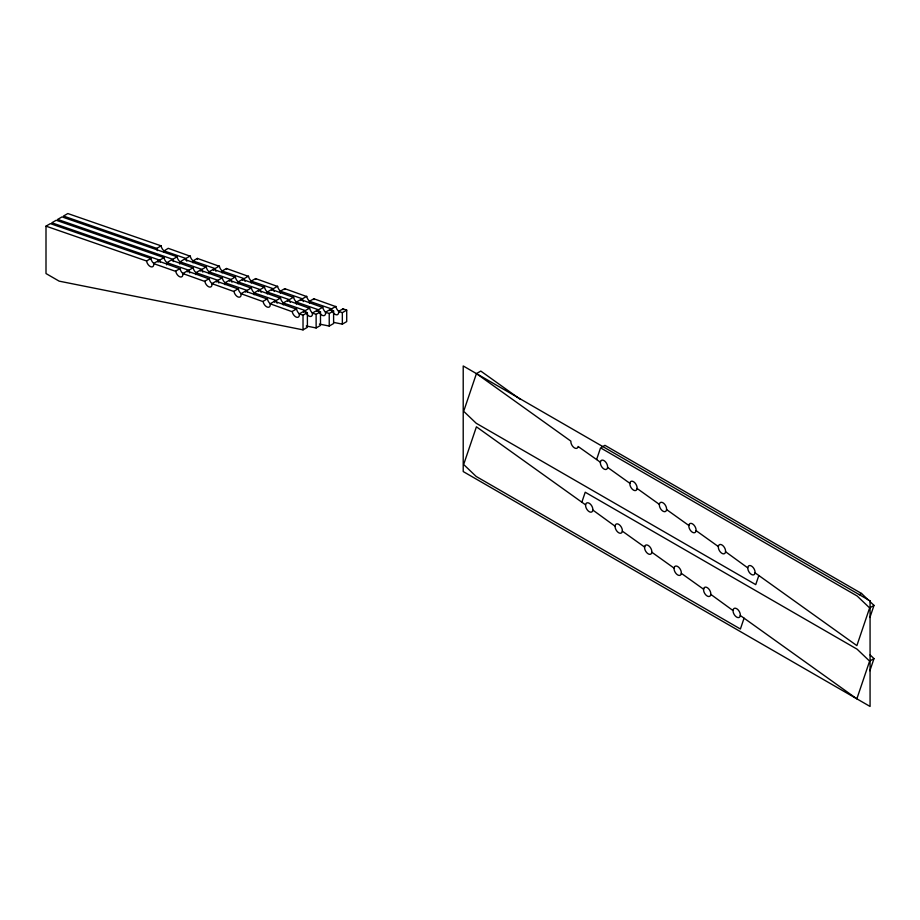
<?xml version="1.0" encoding="UTF-8"?>
<svg xmlns="http://www.w3.org/2000/svg" width="920" height="920" viewBox="0 0 920 920"><rect width="100%" height="100%" fill="white"/><g stroke="black" fill="none" stroke-linecap="round" stroke-linejoin="round"><path stroke-width="1.38" d="M585.626 504.896L585.603 505.816A5.152 2.967 60 0 0 589.122 511.612A5.152 2.967 60 0 0 592.825 510.22L592.848 509.795A5.152 2.967 60 0 0 589.904 503.723A5.152 2.967 60 0 0 585.764 504.171L585.626 504.896L476.422 426.811L463.657 464.508L476.169 476.456L740.404 629.004L744.061 618.182M733.079 610.328L733.079 610.155A5.152 2.967 60 0 1 736.793 608.764A5.152 2.967 60 0 1 740.312 614.571L740.151 616.216A5.152 2.967 60 0 1 736.023 616.653A5.152 2.967 60 0 1 733.056 610.581L710.78 594.377M747.833 567.663L747.845 567.49A5.152 2.967 60 0 1 751.559 566.099A5.152 2.967 60 0 1 755.067 571.906L754.906 573.551A5.152 2.967 60 0 1 750.777 573.988A5.152 2.967 60 0 1 747.81 567.916L725.535 551.712M600.519 461.495L600.357 462.484A5.152 2.967 60 0 0 603.324 468.556A5.152 2.967 60 0 0 607.453 468.107L607.614 467.118A5.152 2.967 60 0 0 604.658 461.058A5.152 2.967 60 0 0 600.53 461.506M615.112 525.987L615.25 525.251A5.152 2.967 60 0 1 619.39 524.814A5.152 2.967 60 0 1 622.357 530.886L622.184 531.863A5.152 2.967 60 0 1 618.056 532.3A5.152 2.967 60 0 1 615.089 526.228L592.802 510.036M666.551 509.542L666.597 509.3A5.152 2.967 60 0 0 663.642 503.24A5.152 2.967 60 0 0 659.513 503.677L659.341 504.654A5.152 2.967 60 0 0 662.308 510.726A5.152 2.967 60 0 0 666.436 510.289L666.563 509.553L688.873 525.504M688.988 524.756L688.827 525.745A5.152 2.967 60 0 0 691.794 531.817A5.152 2.967 60 0 0 695.922 531.369L696.083 530.38A5.152 2.967 60 0 0 693.139 524.319A5.152 2.967 60 0 0 689.011 524.768M703.719 588.512L703.558 589.49A5.152 2.967 60 0 0 706.525 595.562A5.152 2.967 60 0 0 710.654 595.125L710.815 594.136A5.152 2.967 60 0 0 707.871 588.075A5.152 2.967 60 0 0 703.742 588.512M520.455 399.429L480.803 371.082L476.433 373.6L463.68 411.297L476.192 423.246L755.734 584.637L758.827 575.517M581.842 502.193L585.223 492.223L857.106 649.186L869.619 661.135L856.853 698.832L740.278 615.469M596.608 459.528L600.553 447.856L857.118 595.976L869.63 607.924L856.876 645.621L755.032 572.803M869.894 617.515L874 605.406L870.147 601.726M869.883 670.737L873.988 658.616L870.136 654.936M46 226.147L146.567 260.981L146.797 262.005A5.152 2.967 60 0 0 151.156 266.846A5.152 2.967 60 0 0 153.72 263.637L175.731 271.365A5.152 2.967 60 0 0 179.722 276.748A5.152 2.967 60 0 0 182.884 274.401L182.792 273.539L204.849 281.451A5.152 2.967 60 0 0 208.84 286.833A5.152 2.967 60 0 0 212.002 284.498L211.91 283.624L233.979 291.536A5.152 2.967 60 0 0 237.969 296.93A5.152 2.967 60 0 0 241.132 294.584L241.04 293.71L263.097 301.634A5.152 2.967 60 0 0 267.087 307.016A5.152 2.967 60 0 0 270.261 304.669L270.158 303.796L292.226 311.719A5.152 2.967 60 0 0 296.217 317.101A5.152 2.967 60 0 0 299.379 314.766L299.287 313.892L303.657 311.362L307.395 312.662L307.395 327.336L303.025 329.866L59.167 281.152L46 273.55L46 226.147L50.37 223.629L150.938 258.462L151.156 259.474A5.152 2.967 60 0 0 154.1 263.649M161.126 245.847L67.838 213.543L63.48 216.062L156.756 248.377L161.126 245.847L161.356 246.87A5.152 2.967 60 0 0 164.3 251.045M146.567 260.981L150.938 258.462M163.933 252.137A5.152 2.967 60 0 0 163.909 251.022L168.233 248.319L190.29 256.231A5.152 2.967 60 0 0 193.809 261.372M153.674 263.442L158.044 260.923L180.09 268.835A5.152 2.967 60 0 0 183.609 273.987M164.036 257.623L56.189 220.259L51.83 222.789L159.666 260.142L164.036 257.623L164.266 258.635A5.152 2.967 60 0 0 167.21 262.809M166.623 264.845A5.152 2.967 60 0 0 166.819 262.798L171.143 260.084L193.2 267.996A5.152 2.967 60 0 0 196.719 273.148M177.146 256.783L62.019 216.901L57.649 219.42L172.776 259.302L177.146 256.783L177.376 257.795A5.152 2.967 60 0 0 180.32 261.97M179.733 264.005A5.152 2.967 60 0 0 179.929 261.958L184.253 259.244L206.31 267.156A5.152 2.967 60 0 0 208.886 271.618M163.863 250.838L185.886 258.462L190.256 255.944M192.958 262.809A5.152 2.967 60 0 0 193.073 261.798L192.981 260.923L197.351 258.405L219.408 266.317A5.152 2.967 60 0 0 222.927 271.469M175.697 271.078L180.067 268.559M182.792 273.539L187.162 271.009L209.219 278.933A5.152 2.967 60 0 0 212.738 284.073M166.773 262.602L188.807 270.238L193.165 267.708M195.868 274.585A5.152 2.967 60 0 0 195.994 273.562L195.891 272.688L200.261 270.169L222.329 278.093A5.152 2.967 60 0 0 225.837 283.233M179.883 261.763L201.905 269.399L206.275 266.869M208.966 273.746A5.152 2.967 60 0 0 209.093 272.722L209.001 271.848L213.371 269.33L235.428 277.253A5.152 2.967 60 0 0 238.947 282.394M192.981 260.923L215.015 268.559L219.386 266.029M204.815 281.163L209.185 278.645M222.077 272.906A5.152 2.967 60 0 0 222.203 271.883L222.111 271.009L226.481 268.49L248.538 276.402A5.152 2.967 60 0 0 252.057 281.555M211.91 283.624L216.28 281.106L238.349 289.018A5.152 2.967 60 0 0 241.856 294.158M195.891 272.688L217.925 280.324L222.295 277.805M224.986 284.671A5.152 2.967 60 0 0 225.112 283.659L225.02 282.785L229.39 280.255L251.447 288.178A5.152 2.967 60 0 0 254.966 293.319M209.001 271.848L231.035 279.484L235.405 276.966M238.096 283.832A5.152 2.967 60 0 0 238.222 282.82L238.13 281.945L242.5 279.415L264.558 287.339A5.152 2.967 60 0 0 268.077 292.479M222.111 271.009L244.133 278.645L248.503 276.115M251.206 282.992A5.152 2.967 60 0 0 251.321 281.968L251.229 281.106L255.599 278.576L277.667 286.499A5.152 2.967 60 0 0 281.175 291.64M233.944 291.249L238.314 288.73M241.04 293.71L245.41 291.191L267.467 299.103A5.152 2.967 60 0 0 270.986 304.255M225.02 282.785L247.054 290.409L251.424 287.891M254.115 294.756A5.152 2.967 60 0 0 254.242 293.744L254.15 292.87L258.508 290.352L280.577 298.264A5.152 2.967 60 0 0 284.096 303.416M238.13 281.945L260.153 289.57L264.523 287.051M267.226 293.917A5.152 2.967 60 0 0 267.34 292.905L267.248 292.031L271.618 289.512L293.675 297.424A5.152 2.967 60 0 0 296.251 301.886M251.229 281.106L273.263 288.73L277.633 286.212M280.324 293.077A5.152 2.967 60 0 0 280.45 292.065L280.358 291.191L284.728 288.661L306.785 296.585A5.152 2.967 60 0 0 309.361 301.047M263.074 301.346L267.433 298.816M270.158 303.796L274.528 301.277L296.596 309.2A5.152 2.967 60 0 0 300.104 314.341M254.15 292.87L276.172 300.506L280.542 297.976M283.233 304.853A5.152 2.967 60 0 0 283.36 303.83L283.268 302.956L287.638 300.438L309.695 308.349A5.152 2.967 60 0 0 313.214 313.501M267.248 292.031L289.282 299.655L293.652 297.137M296.343 304.002A5.152 2.967 60 0 0 296.47 302.99L296.378 302.116L300.748 299.598L322.805 307.51A5.152 2.967 60 0 0 326.324 312.662M280.358 291.191L302.381 298.816L306.751 296.297M309.453 303.163A5.152 2.967 60 0 0 309.58 302.151L309.476 301.277L313.846 298.759L335.915 306.671A5.152 2.967 60 0 0 339.422 311.822M292.192 311.431L296.562 308.913M283.268 302.956L305.302 310.592L309.672 308.073M299.287 313.892L303.025 315.18L307.395 312.662M307.027 314.41A5.152 2.967 60 0 0 312.49 313.916L312.397 313.053L316.767 310.523L320.493 311.822L320.493 325.427L316.123 327.957L306.303 325.99M296.378 302.116L318.4 309.752L322.77 307.222M312.397 313.053L316.123 314.341L320.493 311.822M318.4 309.752L318.435 310.04A5.152 2.967 60 0 0 322.425 315.422A5.152 2.967 60 0 0 325.588 313.076L325.496 312.202L329.866 309.683L333.603 310.983L333.603 323.518L329.233 326.048L319.401 324.082M309.476 301.277L331.51 308.913L335.88 306.383M325.496 312.202L329.233 313.501L333.603 310.983M333.235 312.731A5.152 2.967 60 0 0 338.698 312.236L338.606 311.362L342.976 308.844L346.714 310.143L346.714 321.609L342.343 324.139L333.902 322.448M338.606 311.362L342.343 312.662L346.714 310.143M601.645 447.223L604.923 445.326L861.488 593.457L868.227 599.897M859.303 594.722L861.488 593.457M869.63 607.924L874 605.406M869.619 661.135L873.988 658.616M476.433 373.6L570.894 441.151L570.871 442.06A5.152 2.967 60 0 0 574.39 447.856A5.152 2.967 60 0 0 578.093 446.464L600.392 462.242M607.568 467.36L629.889 483.322M637.065 488.451L659.387 504.413M696.049 530.621L718.37 546.583M622.299 531.116L644.621 547.078M651.797 552.207L674.119 568.169M681.283 573.298L703.605 589.248M172.776 259.302L173.006 260.325A5.152 2.967 60 0 0 173.5 261.544M159.666 260.142L159.896 261.165A5.152 2.967 60 0 0 160.39 262.384M156.756 248.377L156.986 249.389A5.152 2.967 60 0 0 157.481 250.608M158.044 260.923L158.079 261.119A5.152 2.967 60 0 1 158.113 262.223M342.976 308.844L343.068 309.718M331.51 308.913L331.545 309.2A5.152 2.967 60 0 0 332.488 311.627M329.866 309.683L329.958 310.558M316.767 310.523L316.859 311.397M313.846 298.759L313.938 299.632M305.302 310.592L305.325 310.879A5.152 2.967 60 0 0 306.268 313.306M302.381 298.816L302.416 299.103A5.152 2.967 60 0 0 303.358 301.53M303.657 311.362L303.749 312.236M300.748 299.598L300.84 300.472M289.282 299.655L289.317 299.943A5.152 2.967 60 0 0 290.248 302.381M287.638 300.438L287.73 301.311M284.728 288.661L284.82 289.536M276.172 300.506L276.207 300.794A5.152 2.967 60 0 0 277.15 303.221M273.263 288.73L273.298 289.018A5.152 2.967 60 0 0 274.24 291.445M274.528 301.277L274.62 302.151M271.618 289.512L271.71 290.375M260.153 289.57L260.188 289.858A5.152 2.967 60 0 0 261.13 292.284M258.508 290.352L258.612 291.226M255.599 278.576L255.691 279.45M247.054 290.409L247.077 290.697A5.152 2.967 60 0 0 247.445 291.927M244.133 278.645L244.168 278.933A5.152 2.967 60 0 0 245.111 281.359M245.41 291.191L245.502 292.065M242.5 279.415L242.592 280.289M231.035 279.484L231.058 279.772A5.152 2.967 60 0 0 232.001 282.198M229.39 280.255L229.482 281.129M226.481 268.49L226.573 269.364M217.925 280.324L217.959 280.611A5.152 2.967 60 0 0 218.902 283.038M215.015 268.559L215.05 268.835A5.152 2.967 60 0 0 215.981 271.273M216.28 281.106L216.373 281.968M213.371 269.33L213.463 270.204M201.905 269.399L201.94 269.686A5.152 2.967 60 0 0 202.883 272.113M200.261 270.169L200.353 271.043M197.351 258.405L197.443 259.279M188.807 270.238L188.83 270.526A5.152 2.967 60 0 0 189.773 272.952M185.886 258.462L185.92 258.75A5.152 2.967 60 0 0 186.863 261.176M187.162 271.009L187.255 271.883M342.343 312.662L342.343 324.139M329.233 313.501L329.233 326.048M316.123 314.341L316.123 327.957M303.025 315.18L303.025 329.866M630.005 482.574L629.844 483.563A5.152 2.967 60 0 0 632.81 489.635A5.152 2.967 60 0 0 636.939 489.198L637.1 488.209A5.152 2.967 60 0 0 634.156 482.149A5.152 2.967 60 0 0 630.016 482.586M644.736 546.33L644.575 547.319A5.152 2.967 60 0 0 647.542 553.391A5.152 2.967 60 0 0 651.67 552.954L651.831 551.966A5.152 2.967 60 0 0 648.887 545.905A5.152 2.967 60 0 0 644.747 546.342M674.233 567.422L674.072 568.41A5.152 2.967 60 0 0 677.039 574.482A5.152 2.967 60 0 0 681.168 574.034L681.329 573.056A5.152 2.967 60 0 0 678.362 566.984A5.152 2.967 60 0 0 674.233 567.422M718.485 545.836L718.324 546.825A5.152 2.967 60 0 0 721.292 552.897A5.152 2.967 60 0 0 725.42 552.46L725.581 551.471A5.152 2.967 60 0 0 722.625 545.41A5.152 2.967 60 0 0 718.497 545.847M870.067 600.863L463.209 365.964L463.209 471.558L870.067 706.456L870.067 600.863"/></g></svg>
